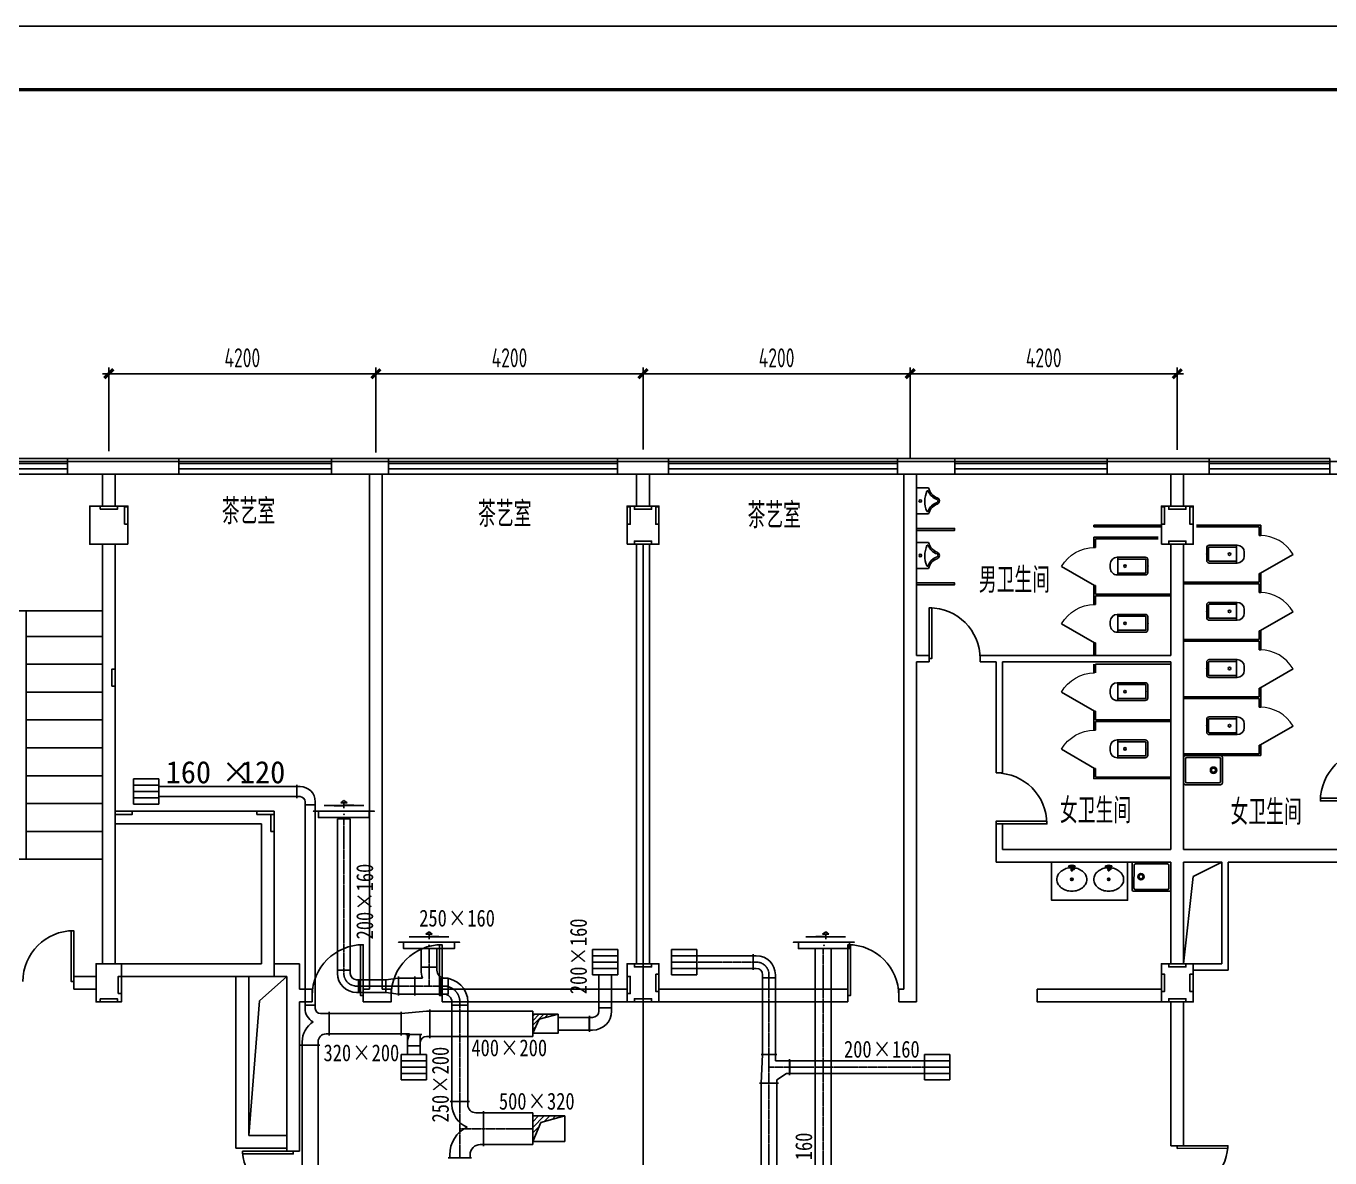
# Model space of a CAD drawing. Extents: x 428750 to 517850, y -31607 to 62245.
# Drawn here: x 448520 to 469020, y -7411 to 10393 of the extents above; entities that cross this region are included whole.
import ezdxf

# ---------------------------------------------------------------- set-up
doc = ezdxf.new("R2010")
doc.units = 0
doc.header["$LTSCALE"] = 15
doc.linetypes.add('CENTER2', pattern=[1.125, 0.75, -0.125, 0.125, -0.125])
for name, color, linetype in [('ACS_COM', 7, 'Continuous'), ('ACS_HFG_FK', 200, 'Continuous'), ('ACS_JZ_BZ', 3, 'Continuous'), ('ACS_SFG_FK', 3, 'Continuous'), ('BORDER', 7, 'Continuous'), ('DUCT-回风标注', 3, 'Continuous'), ('DUCT-回风法兰', 2, 'Continuous'), ('DUCT-回风管', 6, 'Continuous'), ('DUCT-回风管端线', 2, 'Continuous'), ('DUCT-新风中心线', 5, 'CENTER2'), ('DUCT-新风标注', 3, 'Continuous'), ('DUCT-新风法兰', 2, 'Continuous'), ('DUCT-新风管', 3, 'Continuous'), ('DUCT-新风管端线', 2, 'Continuous'), ('图层1', 7, 'Continuous'), ('图层2', 3, 'Continuous'), ('图层3', 30, 'Continuous'), ('图层4', 251, 'Continuous'), ('图层5', 86, 'Continuous')]:
    doc.layers.add(name, color=color, linetype=linetype)
doc.styles.add('-宋体', font='txt')
doc.styles.add('TSSD_Dimension', font='Tssdeng.shx', dxfattribs={"width": 0.7, "bigfont": 'hztxt.shx'})
doc.styles.add('TSSD_Norm', font='Tssdeng.shx', dxfattribs={"width": 0.7, "bigfont": 'hztxt.shx'})
doc.styles.add('zz-0', font='ARIAL.TTF')
doc.styles.add('宋体', font='SIMSUN.TTC', dxfattribs={"width": 0.8})
doc.dimstyles.new('TSSD_100_100', dxfattribs={"dimtxt": 300, "dimasz": 100, "dimexe": 100, "dimexo": 250, "dimgap": 100, "dimtad": 1, "dimdec": 0, "dimzin": 0, "dimdsep": 46, "dimtxsty": 'TSSD_Dimension', "dimblk": 'ARCHTICK', "dimcen": 0, "dimdle": 100, "dimclrt": 7, "dimadec": 0, "dimazin": 0, "dimtfac": 1, "dimtdec": 0, "dimtix": 1, "dimtmove": 2, "dimatfit": 3, "dimldrblk": 'ARCHTICK', "dimfxl": 1, "dimtolj": 1, "dimtzin": 0, "dimarcsym": 0})

# ---------------------------------------------------------------- blocks, each defined once
blk = doc.blocks.new('_ArchTick')
at = {"color": 0, "const_width": 0.5}
blk.add_lwpolyline([(-0.71, -0.71), (0.71, 0.71)], dxfattribs=at)
blk = doc.blocks.new('*D77')
at = {"layer": 'Defpoints', "color": 0}
for p in [(466620, 4925), (462420, 3343), (466620, 3477)]:
    blk.add_point(p, dxfattribs=at)
at = {"layer": '图层5', "color": 0, "lineweight": -2}
for p, q in [((462320, 4925), (466720, 4925)), ((462420, 3593), (462420, 5025)), ((466620, 3727), (466620, 5025))]:
    blk.add_line(p, q, dxfattribs=at)
at = {"layer": '图层5', "color": 0, "lineweight": -2, "xscale": 100, "yscale": 100, "zscale": 100, "rotation": 180}
blk.add_blockref('_ArchTick', (462420, 4925), dxfattribs=at)
at = {"layer": '图层5', "color": 0, "lineweight": -2, "xscale": 100, "yscale": 100, "zscale": 100}
blk.add_blockref('_ArchTick', (466620, 4925), dxfattribs=at)
at = {"layer": '图层5', "color": 7, "insert": (464520, 5175), "char_height": 300, "attachment_point": 5, "style": 'TSSD_Dimension'}
blk.add_mtext('\\A1;4200', dxfattribs=at)
blk = doc.blocks.new('*D78')
at = {"layer": 'Defpoints', "color": 0}
for p in [(458220, 4925), (454020, 3435), (458220, 3483)]:
    blk.add_point(p, dxfattribs=at)
at = {"layer": '图层5', "color": 0, "lineweight": -2}
for p, q in [((453920, 4925), (458320, 4925)), ((454020, 3685), (454020, 5025)), ((458220, 3733), (458220, 5025))]:
    blk.add_line(p, q, dxfattribs=at)
at = {"layer": '图层5', "color": 0, "lineweight": -2, "xscale": 100, "yscale": 100, "zscale": 100, "rotation": 180}
blk.add_blockref('_ArchTick', (454020, 4925), dxfattribs=at)
at = {"layer": '图层5', "color": 0, "lineweight": -2, "xscale": 100, "yscale": 100, "zscale": 100}
blk.add_blockref('_ArchTick', (458220, 4925), dxfattribs=at)
at = {"layer": '图层5', "color": 7, "insert": (456120, 5175), "char_height": 300, "attachment_point": 5, "style": 'TSSD_Dimension'}
blk.add_mtext('\\A1;4200', dxfattribs=at)
blk = doc.blocks.new('*D79')
at = {"layer": 'Defpoints', "color": 0}
for p in [(462420, 4925), (458220, 3483), (462420, 3343)]:
    blk.add_point(p, dxfattribs=at)
at = {"layer": '图层5', "color": 0, "lineweight": -2}
for p, q in [((458120, 4925), (462520, 4925)), ((458220, 3733), (458220, 5025)), ((462420, 3593), (462420, 5025))]:
    blk.add_line(p, q, dxfattribs=at)
at = {"layer": '图层5', "color": 0, "lineweight": -2, "xscale": 100, "yscale": 100, "zscale": 100, "rotation": 180}
blk.add_blockref('_ArchTick', (458220, 4925), dxfattribs=at)
at = {"layer": '图层5', "color": 0, "lineweight": -2, "xscale": 100, "yscale": 100, "zscale": 100}
blk.add_blockref('_ArchTick', (462420, 4925), dxfattribs=at)
at = {"layer": '图层5', "color": 7, "insert": (460320, 5175), "char_height": 300, "attachment_point": 5, "style": 'TSSD_Dimension'}
blk.add_mtext('\\A1;4200', dxfattribs=at)
blk = doc.blocks.new('*D90')
at = {"layer": 'Defpoints', "color": 0}
for p in [(454020, 4925), (449820, 3455), (454020, 3435)]:
    blk.add_point(p, dxfattribs=at)
at = {"layer": '图层5', "color": 0, "lineweight": -2}
for p, q in [((449720, 4925), (454120, 4925)), ((449820, 3705), (449820, 5025)), ((454020, 3685), (454020, 5025))]:
    blk.add_line(p, q, dxfattribs=at)
at = {"layer": '图层5', "color": 0, "lineweight": -2, "xscale": 100, "yscale": 100, "zscale": 100, "rotation": 180}
blk.add_blockref('_ArchTick', (449820, 4925), dxfattribs=at)
at = {"layer": '图层5', "color": 0, "lineweight": -2, "xscale": 100, "yscale": 100, "zscale": 100}
blk.add_blockref('_ArchTick', (454020, 4925), dxfattribs=at)
at = {"layer": '图层5', "color": 7, "insert": (451920, 5175), "char_height": 300, "attachment_point": 5, "style": 'TSSD_Dimension'}
blk.add_mtext('\\A1;4200', dxfattribs=at)
blk = doc.blocks.new('_LV8')
for p, q in [((-205, 0), (205, 0)), ((-205, -191), (-205, 0)), ((205, 0), (205, -191))]:
    blk.add_line(p, q)
blk.add_circle((0, -60), 20)
for centre, radius, start, end in [((-243, -391), 203, 19.2639, 79.2894), ((-152, -175), 10, 114.1084, 248.1394), ((5, -526), 395, 66.6675, 114.1084), ((-243, -401), 233, 19.2639, 68.1394), ((243, -401), 233, 110.4941, 160.7361), ((243, -391), 203, 100.7106, 160.7361), ((158, -173), 10, 290.4941, 66.6675), ((0, -306), 54, 199.2639, 269.7777), ((0, -316), 24, 199.2639, 269.4998), ((0, -306), 54, 270.2223, 340.7361), ((0, -316), 24, 270.5002, 340.7361)]:
    blk.add_arc(centre, radius, start, end)
blk = doc.blocks.new('$TCHSYS$APDOOR2D')
blk.add_line((0.5, 0), (0, 0.866))
at = {"lineweight": 13}
blk.add_arc((0.5, 0), 1, 120, 180, dxfattribs=at)
blk = doc.blocks.new('$lvtry$00000200')
for p, q in [((-140, -40, 0), (-140, -480, 0)), ((-110, -40, 0), (-110, -470, 0)), ((100, 0, 0), (-100, 0, 0)), ((100, -30, 0), (-100, -30, 0)), ((110, -470, 0), (110, -40, 0)), ((140, -480, 0), (140, -40, 0)), ((140, -470, 0), (-140, -470, 0)), ((-30, -590, 0), (30, -590, 0))]:
    blk.add_line(p, q)
blk.add_circle((0, -359, 0), 20)
for centre, radius, start, end in [((-100, -40, 0), 40, 90, 180), ((-100, -40, 0), 10, 90, 180), ((100, -40, 0), 40, 0, 90), ((100, -40, 0), 10, 0, 90), ((-30, -480, 0), 110, 180, 270), ((30, -480, 0), 110, 270, 0)]:
    blk.add_arc(centre, radius, start, end)
blk.add_point((0, 0))
blk = doc.blocks.new('$plan$00001091')
for p, q in [((-275, -410), (-275, -50)), ((-255, -30), (255, -30)), ((275, -50), (275, -410)), ((255, -430), (-255, -430))]:
    blk.add_line(p, q)
for points in [[(-275, 0, 0.414214), (-305, -30, 0.414214)], [(305, -30, 0.414214), (275, 0, 0.414214)], [(-305, -430, 0.414214), (-275, -460, 0.414214)], [(275, -460, 0.414214), (305, -430, 0.414214)]]:
    blk.add_lwpolyline(points, format="xyb")
for points in [[(-275, 0), (275, 0)], [(-305, -430), (-305, -30)], [(305, -30), (305, -430)], [(275, -460), (-275, -460)]]:
    blk.add_lwpolyline(points)
for radius in [50, 32.5]:
    blk.add_circle((165, -230), radius)
for centre, start, end in [((-255, -50), 90, 180), ((255, -50), 0, 90), ((-255, -410), 180, 270), ((255, -410), 270, 360)]:
    blk.add_arc(centre, 20, start, end)
at = {"style": 'zz-0'}
for tag in ['YSIZE', 'XSIZE']:
    blk.add_attdef(tag, (0, 0), '', height=0.5, dxfattribs=at)
blk = doc.blocks.new('$lvtry$00000194')
for p, q in [((-17, -27, 0), (-17, -17, 0)), ((17, -27, 0), (17, -17, 0))]:
    blk.add_line(p, q)
at = {"elevation": 0}
blk.add_lwpolyline([(14, -39, -0.067374), (92, -53, -0.088152), (166, -93, -0.105269), (218, -155, -0.121685), (235, -224, -0.121685), (218, -292, -0.105269), (166, -355, -0.088152), (92, -394, -0.078966), (0, -409, -0.078966), (-92, -394, -0.088152), (-166, -355, -0.105269), (-218, -292, -0.121685), (-235, -224, -0.121685), (-218, -155, -0.105269), (-166, -93, -0.088152), (-92, -53, -0.059935), (-23, -40, -0.059935)], format="xyb", dxfattribs=at)
for centre, radius in [((0, -221, 0), 20), ((0, -27, 0), 16.7), ((0, -221, 0), 15)]:
    blk.add_circle(centre, radius)
for centre, radius, start, end in [((-40, -17, 0), 10.1, 106.6096, 258.1648), ((-64, 250, 0), 259, 274.7069, 282.3732), ((-75, -197, 0), 173, 71.36, 79.1873), ((-29, -63, 0), 6.77, 155.344, 308.3224), ((-171, 35, 0), 166, 324.8411, 338.1337), ((-171, 35, 0), 170, 324.8411, 331.3523), ((-29, -63, 0), 3.37, 155.344, 308.3224), ((100, -178, 0), 170, 132.3141, 138.8253), ((100, -178, 0), 166, 125.5327, 138.8253), ((-12, -42, 0), 10.6, 201.8924, 261.774), ((0, -17, 0), 16.7, 0, 180), ((-381, -99, 0), 372, 2.3982, 6.7627), ((0, -80, 0), 9.9, 201.7837, 338.2163), ((64, 250, 0), 259, 257.6268, 265.2931), ((381, -99, 0), 372, 170.1008, 177.6018), ((75, -197, 0), 173, 100.8127, 110.4191), ((40, -17, 0), 10.1, 281.8352, 73.3904)]:
    blk.add_arc(centre, radius, start, end)
blk.add_point((0, -17, 0))
blk = doc.blocks.new('_recthole')
h = blk.add_hatch()
h.set_pattern_fill('ANSI31', color=256, style=0)
h.set_pattern_definition([(45, (0, 0), (-0.088388, 0.088388), [])])
h.paths.add_polyline_path([(0.5, 0.5), (-0.5, 0.5), (-0.5, -0.5), (-0.245, 0.242)])
for p, q in [((-0.245, 0.242), (0.5, 0.5)), ((-0.5, -0.5), (-0.245, 0.242))]:
    blk.add_line(p, q)
blk.add_lwpolyline([(-0.5, -0.5), (0.5, -0.5), (0.5, 0.5), (-0.5, 0.5)], close=True)
blk = doc.blocks.new('H-DTDFFS-7')
for p, q in [((0.5, 0.6), (0.5, -0.6)), ((-0.5, 0.5), (-0.5, -0.5)), ((-0.5, 0.5), (0.5, 0.5)), ((-0.5, -0.5), (0.5, -0.5))]:
    blk.add_line(p, q)
blk.add_point((0, 0))
mesh = blk.add_polymesh((2, 7))
for k, corner in enumerate([(0.5, 0.6), (0.5, 0.5), (0.5, 0.25), (0.5, 0), (0.5, -0.25), (0.5, -0.5), (0.5, -0.6), (0.5, 0.6, 1), (0.5, 0.5, 1), (0.5, 0.25, 1), (0.5, 0, 1), (0.5, -0.25, 1), (0.5, -0.5, 1), (0.5, -0.6, 1)]):
    mesh.set_mesh_vertex(divmod(k, 7), corner)
mesh = blk.add_polymesh((2, 7))
for k, corner in enumerate([(-0.5, -0.5), (-0.5, -0.333), (-0.5, -0.167), (-0.5, 0), (-0.5, 0.167), (-0.5, 0.333), (-0.5, 0.5), (-0.5, -0.5, 1), (-0.5, -0.333, 1), (-0.5, -0.167, 1), (-0.5, 0, 1), (-0.5, 0.167, 1), (-0.5, 0.333, 1), (-0.5, 0.5, 1)]):
    mesh.set_mesh_vertex(divmod(k, 7), corner)
mesh = blk.add_polymesh((2, 7))
for k, corner in enumerate([(-0.5, 0.5), (-0.5, 0.5), (-0.25, 0.5), (0, 0.5), (0.25, 0.5), (0.5, 0.5), (0.5, 0.5), (-0.5, 0.5, 1), (-0.5, 0.5, 1), (-0.25, 0.5, 1), (0, 0.5, 1), (0.25, 0.5, 1), (0.5, 0.5, 1), (0.5, 0.5, 1)]):
    mesh.set_mesh_vertex(divmod(k, 7), corner)
mesh = blk.add_polymesh((2, 7))
for k, corner in enumerate([(0.5, -0.5), (0.5, -0.5), (0.25, -0.5), (0, -0.5), (-0.25, -0.5), (-0.5, -0.5), (-0.5, -0.5), (0.5, -0.5, 1), (0.5, -0.5, 1), (0.25, -0.5, 1), (0, -0.5, 1), (-0.25, -0.5, 1), (-0.5, -0.5, 1), (-0.5, -0.5, 1)]):
    mesh.set_mesh_vertex(divmod(k, 7), corner)
blk = doc.blocks.new('SFFH3')
for p, q in [((-2.42, 0), (-1.91, 1.96)), ((-1.91, 1.96), (-1.91, 0.01)), ((-4, 0.31), (-5.85, 0)), ((-4, -0.31), (-5.85, 0)), ((-4, 0), (-4, 0.31)), ((0, 0), (-4, 0)), ((-4, 0), (-4, -0.31)), ((-1.91, -1.95), (-1.91, 0.01)), ((-1.42, 0), (-1.91, -1.95))]:
    blk.add_line(p, q)
blk = doc.blocks.new('H-DTDFFS-3-H')
for p, q in [((-0.5, 0.5), (-0.5, -0.5)), ((0.5, 0.5), (-0.5, 0.5)), ((-0.25, 0.5), (-0.25, -0.5)), ((0, 0.5), (0, -0.5)), ((0.25, 0.5), (0.25, -0.5)), ((0.5, -0.5), (0.5, 0.5)), ((-0.5, -0.5), (0.5, -0.5))]:
    blk.add_line(p, q)

msp = doc.modelspace()

# ---------------------------------------------------------------- linework, layer by layer
at = {"layer": 'ACS_COM', "color": 1, "elevation": 283.476}
msp.add_lwpolyline([(458219.997, -19656.929), (458220, 2243.334)], dxfattribs=at)
at = {"layer": 'BORDER', "elevation": 283.476}
msp.add_lwpolyline([(428750, -31606.666), (428750, 10393.334), (517850, 10393.334), (517850, -31606.666)], close=True, dxfattribs=at)
at = {"layer": 'BORDER', "const_width": 50, "elevation": 283.476}
msp.add_lwpolyline([(431250, -30606.666), (431250, 9393.334), (516850, 9393.334), (516850, -30606.666)], close=True, dxfattribs=at)
at = {"layer": 'DUCT-回风法兰'}
for p, q in [((452776.98, -1542.937), (452776.98, -1752.937)), ((453287.18, -5484.719), (453287.18, -5114.719)), ((454416.192, -5114.719), (454416.192, -5484.719)), ((454866.392, -5524.719), (454866.392, -5074.719)), ((457375.988, -5174.719), (457375.988, -5424.719)), ((454491.292, -5467.903), (454741.292, -5467.903)), ((452837.08, -5634.819), (453137.08, -5634.819))]:
    msp.add_line(p, q, dxfattribs=at)
at = {"layer": 'DUCT-回风管'}
for p, q in [((452776.88, -1567.937), (450607.08, -1567.937)), ((450607.08, -1567.937), (450607.08, -1727.937)), ((452777.08, -1567.937), (452827.08, -1567.937)), ((450607.08, -1727.937), (452776.88, -1727.937)), ((452827.08, -1727.937), (452777.08, -1727.937)), ((452907.08, -1857.937), (452907.08, -1807.937)), ((453067.08, -1807.937), (453067.08, -1857.937)), ((452907.08, -1858.137), (452907.08, -5009.519)), ((453067.08, -1858.137), (452907.08, -1858.137)), ((453067.08, -5009.519), (453067.08, -1858.137)), ((459950.319, -4229.609), (459067.648, -4229.609)), ((459067.648, -4229.609), (459067.648, -4429.609)), ((459950.419, -4204.609), (459950.419, -4454.609)), ((459950.519, -4229.609), (460000.519, -4229.609)), ((459067.648, -4429.609), (459950.319, -4429.609)), ((460000.519, -4429.609), (459950.519, -4429.609)), ((457526.088, -4529.609), (457526.088, -5049.519)), ((457726.088, -4529.609), (457526.088, -4529.609)), ((457726.088, -5049.519), (457726.088, -4529.609)), ((460100.519, -4579.609), (460100.519, -4529.609)), ((460100.519, -4579.809), (460100.519, -5782.593)), ((460300.519, -4579.809), (460100.519, -4579.809)), ((460300.519, -4529.609), (460300.519, -4579.609)), ((460300.519, -5782.593), (460300.519, -4579.809)), ((452907.08, -5009.519), (453067.08, -5009.519)), ((452907.08, -5059.719), (452907.08, -5009.719)), ((453067.08, -5009.719), (453067.08, -5059.719)), ((454416.292, -5139.719), (454816.292, -5099.719)), ((454816.292, -5099.719), (454866.292, -5099.719)), ((456485.567, -5099.719), (454866.492, -5099.719)), ((456485.567, -5499.719), (456485.567, -5099.719)), ((457526.088, -5049.519), (457726.088, -5049.519)), ((457526.088, -5099.719), (457526.088, -5049.719)), ((457726.088, -5049.719), (457726.088, -5099.719)), ((453147.08, -5139.719), (453287.08, -5139.719)), ((454416.092, -5139.719), (453287.28, -5139.719)), ((457375.888, -5199.719), (456885.567, -5199.719)), ((456885.567, -5199.719), (456885.567, -5399.719)), ((457376.088, -5199.719), (457426.088, -5199.719)), ((453287.08, -5459.719), (453237.08, -5459.719)), ((453287.28, -5459.719), (454416.092, -5459.719)), ((454550.962, -5459.719), (454416.292, -5459.719)), ((454516.292, -5468.003), (454516.292, -5782.793)), ((454716.292, -5782.793), (454716.292, -5468.003)), ((454866.292, -5499.719), (454816.292, -5499.719)), ((454866.492, -5499.719), (456485.567, -5499.719)), ((456885.567, -5399.719), (457375.888, -5399.719)), ((457426.088, -5399.719), (457376.088, -5399.719)), ((452862.08, -5634.719), (452862.08, -5584.719)), ((452862.08, -5634.919), (452862.08, -9796.346)), ((453112.08, -5584.719), (453112.08, -5634.719)), ((453112.08, -9796.346), (453112.08, -5634.919)), ((454516.292, -5649.719), (454516.292, -5599.719)), ((454716.292, -5599.719), (454716.292, -5649.719)), ((454516.292, -5782.793), (454716.292, -5782.793)), ((460325.519, -5782.693), (460075.519, -5782.693)), ((460100.519, -5782.793), (460075.519, -6232.793)), ((460300.519, -5882.793), (460300.519, -5782.793)), ((460525.519, -5882.793), (460300.519, -5882.793)), ((460525.619, -6107.793), (460525.619, -5857.793)), ((462646.314, -5882.793), (460525.719, -5882.793)), ((462646.314, -6082.793), (462646.314, -5882.793)), ((460325.519, -6182.793), (460475.519, -6082.793)), ((460475.519, -6082.793), (460525.519, -6082.793)), ((460525.719, -6082.793), (462646.314, -6082.793)), ((460050.519, -6232.893), (460350.519, -6232.893)), ((460075.519, -6232.993), (460075.519, -10392.416)), ((460325.519, -6232.793), (460325.519, -6182.793)), ((460325.519, -10392.416), (460325.519, -6232.993))]:
    msp.add_line(p, q, dxfattribs=at)
for centre, radius, start, end in [((452827.08, -1807.937), 240, 0, 90), ((452827.08, -1807.937), 80, 0, 90), ((460000.519, -4529.609), 300, 0, 90), ((460000.519, -4529.609), 100, 0, 90), ((453147.08, -5059.719), 240, 180, 241.4461966), ((453147.08, -5059.719), 80, 180, 270), ((457426.088, -5099.719), 300, 270, 360), ((457426.088, -5099.719), 100, 270, 360), ((453237.08, -5584.719), 375, 123.0868466, 180), ((453237.08, -5584.719), 125, 90, 180), ((454816.292, -5599.719), 300, 152.1818607, 180), ((454816.292, -5599.719), 100, 90, 180)]:
    msp.add_arc(centre, radius, start, end, dxfattribs=at)
at = {"layer": 'DUCT-回风管端线'}
for p, q in [((452776.88, -1727.937), (452776.88, -1567.937)), ((452777.08, -1567.937), (452777.08, -1727.937)), ((453067.08, -1857.937), (452907.08, -1857.937)), ((452907.08, -5009.719), (453067.08, -5009.719)), ((454866.292, -5099.719), (454866.292, -5499.719)), ((454866.492, -5099.719), (454866.492, -5499.719)), ((457726.088, -5049.719), (457526.088, -5049.719)), ((453287.08, -5139.719), (453287.08, -5459.719)), ((453287.28, -5139.719), (453287.28, -5459.719)), ((454416.092, -5459.719), (454416.092, -5139.719)), ((454416.292, -5459.719), (454416.292, -5139.719)), ((457375.888, -5399.719), (457375.888, -5199.719)), ((457376.088, -5399.719), (457376.088, -5199.719)), ((454716.292, -5468.003), (454516.292, -5468.003)), ((453112.08, -5634.719), (452862.08, -5634.719)), ((453112.08, -5634.919), (452862.08, -5634.919)), ((454716.292, -5649.719), (454516.292, -5649.719))]:
    msp.add_line(p, q, dxfattribs=at)
at = {"layer": 'DUCT-新风中心线'}
for p, q in [((453516.242, -2077.937), (453516.242, -4457.737)), ((454855.333, -4118.992), (454855.333, -4407.737)), ((461053.742, -9827.526), (461053.742, -4118.992)), ((453516.242, -4457.937), (453516.242, -4507.937)), ((454855.333, -4707.937), (454855.333, -4407.937)), ((459067.648, -4329.609), (459950.319, -4329.609)), ((459950.519, -4329.609), (460000.519, -4329.609)), ((453716.242, -4707.937), (453766.242, -4707.937)), ((453747.08, -4707.937), (454176.68, -4707.937)), ((454376.88, -4707.937), (454176.88, -4707.937)), ((454630.133, -4707.937), (454377.08, -4707.937)), ((454855.333, -4707.937), (454630.333, -4707.937)), ((455155.333, -4707.937), (454855.333, -4707.937)), ((455090.439, -4707.937), (455040.439, -4707.937)), ((460200.519, -4529.609), (460200.519, -4579.609)), ((460200.519, -4579.809), (460200.519, -5782.593)), ((455340.439, -5007.937), (455340.439, -4957.937)), ((455340.439, -6525.506), (455340.439, -5008.137)), ((460200.519, -5982.793), (460200.519, -5782.793)), ((460200.519, -6232.793), (460200.519, -5982.793)), ((460200.519, -5982.793), (460525.519, -5982.793)), ((462646.314, -5982.793), (460525.719, -5982.793)), ((460200.519, -10392.416), (460200.519, -6232.993)), ((455340.439, -6950.706), (455340.439, -6525.706)), ((455340.439, -7410.706), (455340.439, -6950.706)), ((455340.439, -6950.706), (455710.439, -6950.706)), ((456488.438, -6950.706), (455710.639, -6950.706))]:
    msp.add_line(p, q, dxfattribs=at)
for centre, radius, start, end in [((453716.242, -4507.937), 200, 180, 270), ((460000.519, -4529.609), 200, 360, 90), ((455090.439, -4957.937), 250, 0, 90)]:
    msp.add_arc(centre, radius, start, end, dxfattribs=at)
at = {"layer": 'DUCT-新风法兰'}
for p, q in [((454376.98, -4857.937), (454376.98, -4557.937)), ((454630.233, -4557.937), (454630.233, -4857.937)), ((455490.439, -6525.606), (455190.439, -6525.606)), ((455710.539, -7225.706), (455710.539, -6675.706)), ((455155.439, -7410.806), (455525.439, -7410.806))]:
    msp.add_line(p, q, dxfattribs=at)
at = {"layer": 'DUCT-新风管'}
for p, q in [((453416.242, -2077.937), (453416.242, -4457.737)), ((453616.242, -2077.937), (453416.242, -2077.937)), ((453616.242, -4457.737), (453616.242, -2077.937)), ((454730.333, -4118.992), (454730.333, -4407.737)), ((454980.333, -4118.992), (454730.333, -4118.992)), ((454980.333, -4407.737), (454980.333, -4118.992)), ((461178.742, -4118.992), (460928.742, -4118.992)), ((460928.742, -4118.992), (460928.742, -9827.526)), ((461178.742, -9827.526), (461178.742, -4118.992)), ((453416.242, -4457.737), (453616.242, -4457.737)), ((453416.242, -4457.937), (453416.242, -4507.937)), ((453616.242, -4507.937), (453616.242, -4457.937)), ((454730.333, -4407.737), (454980.333, -4407.737)), ((454730.333, -4407.937), (454730.333, -4457.937)), ((454980.333, -4457.937), (454980.333, -4407.937)), ((453766.242, -4607.937), (453716.242, -4607.937)), ((454176.68, -4607.937), (453747.08, -4607.937)), ((453747.08, -4607.937), (453747.08, -4807.937)), ((454176.68, -4807.937), (454176.68, -4607.937)), ((454376.88, -4582.937), (454176.88, -4607.937)), ((454630.133, -4582.937), (454377.08, -4582.937)), ((454751.78, -4582.937), (454630.333, -4582.937)), ((455090.439, -4582.937), (455040.439, -4582.937)), ((455155.333, -4582.937), (455105.333, -4582.937)), ((453716.242, -4807.937), (453766.242, -4807.937)), ((453747.08, -4807.937), (454176.68, -4807.937)), ((454376.88, -4832.937), (454176.88, -4807.937)), ((454377.08, -4832.937), (454630.133, -4832.937)), ((454630.333, -4832.937), (455105.333, -4832.937)), ((455040.439, -4832.937), (455090.439, -4832.937)), ((455105.333, -4832.937), (455155.333, -4832.937)), ((455215.439, -4957.937), (455215.439, -5007.937)), ((455465.439, -5008.137), (455215.439, -5008.137)), ((455215.439, -5008.137), (455215.439, -6525.506)), ((455465.439, -5007.937), (455465.439, -4957.937)), ((455465.439, -6525.506), (455465.439, -5008.137)), ((455215.439, -6525.706), (455215.439, -6575.706)), ((455465.439, -6575.706), (455465.439, -6525.706)), ((455710.439, -6700.706), (455590.439, -6700.706)), ((456488.438, -6700.706), (455710.639, -6700.706)), ((456488.438, -7200.706), (456488.438, -6700.706)), ((455180.439, -7360.706), (455180.439, -7410.706)), ((455500.439, -7410.706), (455500.439, -7360.706)), ((455660.439, -7200.706), (455710.439, -7200.706)), ((455710.639, -7200.706), (456488.438, -7200.706))]:
    msp.add_line(p, q, dxfattribs=at)
for centre, radius, start, end in [((453716.242, -4507.937), 300, 180, 270), ((453716.242, -4507.937), 100, 180, 270), ((455105.333, -4457.937), 375, 180, 199.4712206), ((455105.333, -4457.937), 125, 180, 270), ((455090.439, -4957.937), 375, 0, 90), ((455090.439, -4957.937), 125, 0, 90), ((455590.439, -6575.706), 375, 180, 249.1145692), ((455590.439, -6575.706), 125, 180, 270), ((455660.439, -7360.706), 480, 115.1094832, 180), ((455660.439, -7360.706), 160, 90, 180)]:
    msp.add_arc(centre, radius, start, end, dxfattribs=at)
at = {"layer": 'DUCT-新风管端线'}
for p, q in [((459950.319, -4429.609), (459950.319, -4229.609)), ((459950.519, -4229.609), (459950.519, -4429.609)), ((453416.242, -4457.937), (453616.242, -4457.937)), ((454980.333, -4407.937), (454730.333, -4407.937)), ((453766.242, -4807.937), (453766.242, -4607.937)), ((454176.88, -4607.937), (454176.88, -4807.937)), ((454376.88, -4832.937), (454376.88, -4582.937)), ((454377.08, -4582.937), (454377.08, -4832.937)), ((454630.133, -4832.937), (454630.133, -4582.937)), ((454630.333, -4582.937), (454630.333, -4832.937)), ((455040.439, -4582.937), (455040.439, -4832.937)), ((455155.333, -4832.937), (455155.333, -4582.937)), ((460300.519, -4579.609), (460100.519, -4579.609)), ((455465.439, -5007.937), (455215.439, -5007.937)), ((460100.519, -5782.593), (460300.519, -5782.593)), ((460300.519, -5782.793), (460100.519, -5782.793)), ((460525.519, -6082.793), (460525.519, -5882.793)), ((460525.719, -5882.793), (460525.719, -6082.793)), ((460075.519, -6232.793), (460325.519, -6232.793)), ((460325.519, -6232.993), (460075.519, -6232.993)), ((455215.439, -6525.506), (455465.439, -6525.506)), ((455465.439, -6525.706), (455215.439, -6525.706)), ((455710.439, -7200.706), (455710.439, -6700.706)), ((455710.639, -6700.706), (455710.639, -7200.706)), ((455180.439, -7410.706), (455500.439, -7410.706))]:
    msp.add_line(p, q, dxfattribs=at)
at = {"layer": '图层1'}
for p, q in [((449170, 3593.334, 283.476), (449170, 3543.334, 283.476)), ((449170, 3593.334, 283.476), (449820, 3593.334, 283.476)), ((449820, 3543.334, 283.476), (449170, 3543.334, 283.476)), ((449170, 3543.334, 283.476), (449170, 3343.334, 283.476)), ((449820, 3593.334, 283.476), (450920, 3593.334, 283.476)), ((450920, 3543.334, 283.476), (449820, 3543.334, 283.476)), ((450920, 3593.334, 283.476), (450920, 3543.334, 283.476)), ((450920, 3343.334, 283.476), (450920, 3543.334, 283.476)), ((453320, 3593.334, 283.476), (453320, 3543.334, 283.476)), ((453320, 3593.334, 283.476), (454220, 3593.334, 283.476)), ((454220, 3543.334, 283.476), (453320, 3543.334, 283.476)), ((453320, 3543.334, 283.476), (453320, 3343.334, 283.476)), ((454220, 3593.334, 283.476), (454220, 3543.334, 283.476)), ((454220, 3343.334, 283.476), (454220, 3543.334, 283.476)), ((457820, 3593.334, 283.476), (457820, 3543.334, 283.476)), ((457820, 3593.334, 283.476), (458220, 3593.334, 283.476)), ((458220, 3543.334, 283.476), (457820, 3543.334, 283.476)), ((457820, 3543.334, 283.476), (457820, 3343.334, 283.476)), ((458220, 3593.334, 283.476), (458620, 3593.334, 283.476)), ((458620, 3543.334, 283.476), (458220, 3543.334, 283.476)), ((458620, 3593.334, 283.476), (458620, 3543.334, 283.476)), ((458620, 3343.334, 283.476), (458620, 3543.334, 283.476)), ((462220, 3593.334, 283.476), (462220, 3543.334, 283.476)), ((462220, 3593.334, 283.476), (463120, 3593.334, 283.476)), ((463120, 3543.334, 283.476), (462220, 3543.334, 283.476)), ((462220, 3543.334, 283.476), (462220, 3343.334, 283.476)), ((463120, 3593.334, 283.476), (463120, 3543.334, 283.476)), ((463120, 3343.334, 283.476), (463120, 3543.334, 283.476)), ((465520, 3593.334, 283.476), (465520, 3543.334, 283.476)), ((465520, 3593.334, 283.476), (466620, 3593.334, 283.476)), ((466620, 3543.334, 283.476), (465520, 3543.334, 283.476)), ((465520, 3543.334, 283.476), (465520, 3343.334, 283.476)), ((466620, 3593.334, 283.476), (467120, 3593.334, 283.476)), ((467120, 3543.334, 283.476), (466620, 3543.334, 283.476)), ((467120, 3593.334, 283.476), (467120, 3543.334, 283.476)), ((467120, 3343.334, 283.476), (467120, 3543.334, 283.476)), ((449170, 3343.334, 283.476), (449720, 3343.334, 283.476)), ((449720, 2843.334, 283.476), (449720, 3343.334, 283.476)), ((449920, 2843.334, 283.476), (449920, 3343.334, 283.476)), ((449920, 3343.334, 283.476), (450920, 3343.334, 283.476)), ((453320, 3343.334, 283.476), (454220, 3343.334, 283.476)), ((457820, 3343.334, 283.476), (458120, 3343.334, 283.476)), ((458320, 3343.334, 283.476), (458620, 3343.334, 283.476)), ((462220, 3343.334, 283.476), (463120, 3343.334, 283.476)), ((465520, 3343.334, 283.476), (466520, 3343.334, 283.476)), ((466520, 2843.334, 283.476), (466520, 3343.334, 283.476)), ((466720, 2843.334, 283.476), (466720, 3343.334, 283.476)), ((466720, 3343.334, 283.476), (467120, 3343.334, 283.476)), ((449720, -4356.666, 283.476), (449720, 2243.334, 283.476)), ((449920, -4356.666, 283.476), (449920, 2243.334, 283.476)), ((466520, 493.421, 283.476), (466520, 2243.334, 283.476)), ((466720, -2556.666, 283.476), (466720, 2243.334, 283.476)), ((463520.213, 393.421, 283.476), (463520.122, 493.421, 283.476)), ((463770.177, 393.421, 283.476), (463520.213, 393.421, 283.476)), ((463770.177, -1355.641, 283.476), (463770.177, 393.421, 283.476)), ((466520, 393.421, 283.476), (463870.177, 393.421, 283.476)), ((463870.177, -1355.641, 283.476), (463870.177, 393.421, 283.476)), ((466520, -2556.666, 283.476), (466520, 393.421, 283.476)), ((463770.177, -2756.666, 283.476), (463770.177, -2155.641, 283.476)), ((463870.177, -2556.666, 283.476), (463870.177, -2155.641, 283.476)), ((466520, -2556.666, 283.476), (463870.177, -2556.666, 283.476)), ((469520, -2556.666, 283.476), (466720, -2556.666, 283.476)), ((466520, -2756.666, 283.476), (463770.177, -2756.666, 283.476)), ((463770.177, -2756.666, 283.476), (466520.177, -2756.666, 283.476)), ((466520, -4356.666, 283.476), (466520, -2756.666, 283.476)), ((466720, -4356.666, 283.476), (466720, -2756.666, 283.476)), ((467320, -2756.666, 283.476), (466720, -2756.666, 283.476)), ((470070, -2756.666, 283.476), (467420, -2756.666, 283.476)), ((452420, -4356.666, 283.476), (452820, -4356.666, 283.476)), ((452820, -4356.666, 283.476), (452820, -4756.666, 283.476)), ((449270, -4756.666, 283.476), (449270, -4556.666, 283.476)), ((449270, -4556.666, 283.476), (449620, -4556.666, 283.476)), ((451820, -4556.666, 283.476), (451820, -7256.666, 283.476)), ((452020, -4556.666, 283.476), (452020, -7056.666, 283.476)), ((452420, -4556.666, 283.476), (452620, -4556.666, 283.476)), ((452620, -4556.666, 283.476), (452620, -7306.666, 283.476)), ((449270, -4756.666, 283.476), (449620, -4756.666, 283.476)), ((453820, -4956.666, 283.476), (453820, -4756.666, 283.476)), ((452820, -4956.666, 283.476), (452820, -7306.666, 283.476)), ((466520, -6606.666, 283.476), (466520, -4956.666, 283.476)), ((466720.205, -7219.832, 283.476), (466720, -4956.666, 283.476)), ((466520, -7219.832, 283.476), (466520, -6606.666, 283.476)), ((452020, -7056.666, 283.476), (452620, -7056.666, 283.476)), ((451820, -7256.666, 283.476), (452620, -7256.666, 283.476)), ((452820, -7306.666, 283.476), (452620, -7306.666, 283.476)), ((466720, -7219.865, 283.476), (466620, -7219.865, 283.476))]:
    msp.add_line(p, q, dxfattribs=at)
at = {"layer": '图层1', "color": 0, "linetype": 'ByBlock'}
for p, q in [((458120, 2843.334, 283.476), (458120, 3343.334, 283.476)), ((458320, 2843.334, 283.476), (458320, 3343.334, 283.476)), ((458120, -4356.666, 283.476), (458120, 2243.334, 283.476)), ((458320, -4356.666, 283.476), (458320, 2243.334, 283.476))]:
    msp.add_line(p, q, dxfattribs=at)
at = {"layer": '图层1', "elevation": 283.476}
for points in [[(446920, -8806.666), (446920, 3543.334), (509620, 3543.334), (509620, -5156.871), (500470, -5156.871), (500470, -8856.666), (502320, -8856.666), (502320, -19656.666), (439720, -19656.666), (439720, -8856.666), (446870, -8856.666)], [(447120, 2843.334), (447120, 3343.334), (509420, 3343.334), (509420, -4956.871), (500270, -4956.871), (500270, -9056.666), (502120, -9056.666), (502120, -19456.666), (466870, -19456.666)], [(453920, 3343.334), (453920, -4756.666)], [(454120, 3343.334), (454120, -4756.666)], [(462320, 3343.334), (462320, -4756.666)], [(462520, 3343.334), (462520, 493.421)], [(462720.122, 493.421), (462520, 493.421)], [(462720.122, 493.421), (462720.122, 393.421)], [(466520.177, 493.421), (463520.122, 493.421)], [(462720.122, 393.421), (462520, 393.421)], [(462520, 393.421), (462520, -4956.666)], [(463770.177, -1355.641), (463870.177, -1355.641)], [(450020, -4556.666), (452420, -4556.666), (452420, -1956.666), (449920, -1956.666)], [(449920, -4356.666), (452220, -4356.666), (452220, -2156.666), (449920, -2156.666)], [(464570.177, -2115.641), (463770.177, -2115.641), (463770.177, -2155.641), (464570.177, -2155.641), (464570.177, -2115.641)], [(463870.177, -2155.641), (463920.177, -2155.641)], [(466720, -2756.666), (467320, -2756.666)], [(467420, -2756.666), (467420, -4456.666), (466870, -4456.666)], [(453780, -4056.666), (453780, -4856.666), (453820, -4856.666), (453820, -4056.666), (453780, -4056.666)], [(453780, -4056.666), (453780, -4856.666), (453820, -4856.666), (453820, -4056.666), (453780, -4056.666)], [(453780, -4056.666), (453780, -4856.666), (453820, -4856.666), (453820, -4056.666), (453780, -4056.666)], [(455020.564, -4056.666), (455020.564, -4856.666), (455060.564, -4856.666), (455060.564, -4056.666), (455020.564, -4056.666)], [(455020.564, -4056.666), (455020.564, -4856.666), (455060.564, -4856.666), (455060.564, -4056.666), (455020.564, -4056.666)], [(455020.564, -4056.666), (455020.564, -4856.666), (455060.564, -4856.666), (455060.564, -4056.666), (455020.564, -4056.666)], [(453019.993, -4756.653), (452820, -4756.666)], [(453019.993, -4756.653), (453020, -4956.666)], [(453920, -4756.666), (453820, -4756.666)], [(454260.565, -4756.666), (454120, -4756.666)], [(454260.565, -4906.828), (454260.565, -4953.924), (454260.565, -4756.828)], [(457970, -4756.666), (455060.564, -4756.666)], [(455060.564, -4756.666), (455060.564, -4956.666)], [(458470, -4756.666), (458470, -4956.666)], [(461441.257, -4756.666), (458470, -4756.666)], [(461441.257, -4956.666), (461441.257, -4756.666)], [(462241.257, -4756.666), (462241.257, -4956.666)], [(462241.257, -4756.666), (462320, -4756.666)], [(453020, -4956.666), (452820, -4956.666)], [(454260.565, -4956.666), (453820, -4956.666)], [(457970, -4956.666), (455060.564, -4956.666)], [(458470, -4956.666), (461441.257, -4956.666)], [(462241.257, -4956.666), (462520, -4956.666)], [(462520, -4956.666), (462520, -4956.666)], [(466720.205, -7219.832), (466520, -7219.832)]]:
    msp.add_lwpolyline(points, dxfattribs=at)
for points in [[(450120, 2243.334), (449520, 2243.334), (449520, 2843.334), (450120, 2843.334)], [(449684.898, 2793.334), (449684.898, 2843.334), (449955.102, 2843.334), (449955.102, 2793.334)], [(450070, 2558.129), (450120, 2558.129), (450120, 2828.334), (450070, 2828.334)], [(457970, 2243.334), (458470, 2243.334), (458470, 2843.334), (457970, 2843.334)], [(457970, 2828.334), (458020, 2828.334), (458020, 2558.129), (457970, 2558.129)], [(458355.102, 2843.334), (458355.102, 2793.334), (458084.898, 2793.334), (458084.898, 2843.334)], [(458420, 2828.334), (458470, 2828.334), (458470, 2558.129), (458420, 2558.129)], [(466370, 2243.334), (466870, 2243.334), (466870, 2843.334), (466370, 2843.334)], [(466370, 2828.334), (466420, 2828.334), (466420, 2558.129), (466370, 2558.129)], [(466755.102, 2843.334), (466755.102, 2793.334), (466484.898, 2793.334), (466484.898, 2843.334)], [(466820, 2828.334), (466870, 2828.334), (466870, 2558.129), (466820, 2558.129)], [(458084.898, 2243.334), (458084.898, 2293.334), (458355.102, 2293.334), (458355.102, 2243.334)], [(466484.898, 2243.334), (466484.898, 2293.334), (466755.102, 2293.334), (466755.102, 2243.334)], [(449870, 8.231), (449920, 8.231), (449920, 278.436), (449870, 278.436)], [(449920, -1956.666), (449920, -2006.666), (450190.205, -2006.666), (450190.205, -1956.666)], [(452149.795, -1956.666), (452149.795, -2006.666), (452420, -2006.666), (452420, -1956.666)], [(452370, -2276.871), (452420, -2276.871), (452420, -2006.666), (452370, -2006.666)], [(466720, -2756.666), (467320, -2756.666), (467320, -4356.666), (466720, -4356.666)], [(450020, -4356.666), (449620, -4356.666), (449620, -4956.666), (450020, -4956.666)], [(457970, -4956.666), (458470, -4956.666), (458470, -4356.666), (457970, -4356.666)], [(458084.898, -4356.666), (458084.898, -4406.666), (458355.102, -4406.666), (458355.102, -4356.666)], [(466370, -4956.666), (466870, -4956.666), (466870, -4356.666), (466370, -4356.666)], [(466484.898, -4356.666), (466484.898, -4406.666), (466755.102, -4406.666), (466755.102, -4356.666)], [(449970, -4826.769), (450020, -4826.769), (450020, -4556.564), (449970, -4556.564)], [(457970, -4556.564), (458020, -4556.564), (458020, -4826.769), (457970, -4826.769)], [(458420, -4521.564), (458470, -4521.564), (458470, -4791.769), (458420, -4791.769)], [(466370, -4521.564), (466420, -4521.564), (466420, -4791.769), (466370, -4791.769)], [(466820, -4521.564), (466870, -4521.564), (466870, -4791.769), (466820, -4791.769)], [(449684.898, -4906.666), (449684.898, -4956.666), (449955.102, -4956.666), (449955.102, -4906.666)], [(458084.898, -4956.666), (458084.898, -4906.666), (458355.102, -4906.666), (458355.102, -4956.666)], [(464419.668, -4756.666), (466370, -4756.666), (466370, -4956.666), (464419.668, -4956.666)], [(466484.898, -4956.666), (466484.898, -4906.666), (466755.102, -4906.666), (466755.102, -4956.666)]]:
    msp.add_lwpolyline(points, close=True, dxfattribs=at)
at = {"layer": '图层1'}
msp.add_arc((463770.177, -2155.641, 283.476), 800, 0, 90, dxfattribs=at)
at = {"layer": '图层2', "extrusion": (0, 0, -1)}
for p, q in [((449170, 3593.334, 283.476), (447670, 3593.334, 283.476)), ((447670, 3510, 283.476), (449170, 3510, 283.476)), ((449170, 3343.334, 283.476), (449170, 3593.334, 283.476)), ((453320, 3593.334, 283.476), (450920, 3593.334, 283.476)), ((450920, 3593.334, 283.476), (450920, 3343.334, 283.476)), ((450920, 3510, 283.476), (453320, 3510, 283.476)), ((453320, 3593.334, 283.476), (453320, 3343.334, 283.476)), ((457820, 3593.334, 283.476), (454220, 3593.334, 283.476)), ((454220, 3593.334, 283.476), (454220, 3343.334, 283.476)), ((454220, 3510, 283.476), (457820, 3510, 283.476)), ((457820, 3593.334, 283.476), (457820, 3343.334, 283.476)), ((462220, 3593.334, 283.476), (458620, 3593.334, 283.476)), ((458620, 3593.334, 283.476), (458620, 3343.334, 283.476)), ((458620, 3510, 283.476), (462220, 3510, 283.476)), ((462220, 3593.334, 283.476), (462220, 3343.334, 283.476)), ((465520, 3593.334, 283.476), (463120, 3593.334, 283.476)), ((463120, 3593.334, 283.476), (463120, 3343.334, 283.476)), ((463120, 3510, 283.476), (465520, 3510, 283.476)), ((465520, 3593.334, 283.476), (465520, 3343.334, 283.476)), ((469020, 3593.334, 283.476), (467120, 3593.334, 283.476)), ((467120, 3593.334, 283.476), (467120, 3343.334, 283.476)), ((467120, 3510, 283.476), (469020, 3510, 283.476)), ((469020, 3593.334, 283.476), (469020, 3343.334, 283.476)), ((447670, 3426.667, 283.476), (449170, 3426.667, 283.476)), ((449170, 3343.334, 283.476), (447670, 3343.334, 283.476)), ((450920, 3426.667, 283.476), (453320, 3426.667, 283.476)), ((453320, 3343.334, 283.476), (450920, 3343.334, 283.476)), ((454220, 3426.667, 283.476), (457820, 3426.667, 283.476)), ((457820, 3343.334, 283.476), (454220, 3343.334, 283.476)), ((458620, 3426.667, 283.476), (462220, 3426.667, 283.476)), ((462220, 3343.334, 283.476), (458620, 3343.334, 283.476)), ((463120, 3426.667, 283.476), (465520, 3426.667, 283.476)), ((465520, 3343.334, 283.476), (463120, 3343.334, 283.476)), ((467120, 3426.667, 283.476), (469020, 3426.667, 283.476)), ((469020, 3343.334, 283.476), (467120, 3343.334, 283.476))]:
    msp.add_line(p, q, dxfattribs=at)
at = {"layer": '图层3'}
for p, q in [((449270, -3836.666, 283.476), (449270, -4636.666, 283.476)), ((451923.045, -7306.4, 283.476), (452720, -7306.666, 283.476)), ((467416.955, -7219.599, 283.476), (466620, -7219.865, 283.476))]:
    msp.add_line(p, q, dxfattribs=at)
at = {"layer": '图层3', "elevation": 283.476}
for points in [[(462760.122, 1243.421), (462760.122, 443.421), (462720.122, 443.421), (462720.122, 1243.421), (462760.122, 1243.421)], [(468870, -1754.356), (469670, -1754.356), (469670, -1794.356), (468870, -1794.356), (468870, -1754.356)], [(453780, -4056.666), (453780, -4856.666), (453820, -4856.666), (453820, -4056.666), (453780, -4056.666)], [(455020.564, -4056.666), (455020.564, -4856.666), (455060.564, -4856.666), (455060.564, -4056.666), (455020.564, -4056.666)], [(461481.257, -4056.666), (461481.257, -4856.666), (461441.257, -4856.666), (461441.257, -4056.666), (461481.257, -4056.666)], [(461481.257, -4056.666), (461481.257, -4856.666), (461441.257, -4856.666), (461441.257, -4056.666), (461481.257, -4056.666)]]:
    msp.add_lwpolyline(points, dxfattribs=at)
for points in [[(449270, -4636.666), (449270, -3836.666), (449230, -3836.666), (449230, -4636.666), (449270, -4636.666)], [(452720, -7306.666), (451923.045, -7306.4), (451923.045, -7346.4), (452720, -7346.666), (452720, -7306.666)], [(466620, -7219.865), (467416.955, -7219.599), (467416.955, -7259.599), (466620, -7259.865), (466620, -7219.865)]]:
    msp.add_lwpolyline(points, close=True, dxfattribs=at)
at = {"layer": '图层3'}
for centre, start, end in [((462720.122, 443.421, 283.476), 0, 90), ((469670, -1794.356, 283.476), 90, 180), ((449270, -4636.666, 283.476), 90, 180), ((453820, -4856.666, 283.476), 90, 180), ((455060.564, -4856.666, 283.476), 90, 180), ((461441.257, -4856.666, 283.476), 0, 90), ((461441.257, -4856.666, 283.476), 0, 90), ((452720, -7256.666, 283.476), 185.0006446, 270), ((466620, -7169.865, 283.476), 270, 354.9993554)]:
    msp.add_arc(centre, 800, start, end, dxfattribs=at)
at = {"layer": '图层4'}
for p, q in [((466370, 2543.334, 283.476), (465307.5, 2543.334, 283.476)), ((465307.5, 2543.334, 283.476), (465307.5, 2518.334, 283.476)), ((466370, 2518.334, 283.476), (465307.5, 2518.334, 283.476)), ((466920, 2543.334, 283.476), (467932.5, 2543.334, 283.476)), ((466920, 2518.334, 283.476), (467907.5, 2518.334, 283.476)), ((467907.5, 2518.334, 283.476), (467907.5, 2380.834, 283.476)), ((467932.5, 2380.834, 283.476), (467932.5, 2543.334, 283.476)), ((466320.177, 2354.741, 283.476), (465307.677, 2354.741, 283.476)), ((465307.677, 2192.241, 283.476), (465307.677, 2354.741, 283.476)), ((466320.177, 2329.741, 283.476), (465332.677, 2329.741, 283.476)), ((465332.677, 2329.741, 283.476), (465332.677, 2192.241, 283.476)), ((467907.5, 2380.834, 283.476), (467932.5, 2380.834, 283.476)), ((465332.677, 2192.241, 283.476), (465307.677, 2192.241, 283.476)), ((466720, 1643.334, 283.476), (467907.5, 1643.334, 283.476)), ((467907.5, 1780.834, 283.476), (467907.5, 1643.334, 283.476)), ((467932.5, 1780.834, 283.476), (467907.5, 1780.834, 283.476)), ((467932.5, 1630.834, 283.476), (467932.5, 1780.834, 283.476)), ((465307.677, 1592.241, 283.476), (465332.677, 1592.241, 283.476)), ((465307.677, 1442.241, 283.476), (465307.677, 1592.241, 283.476)), ((465307.677, 1292.241, 283.476), (465307.677, 1442.241, 283.476)), ((465332.677, 1592.241, 283.476), (465332.677, 1454.741, 283.476)), ((466520.177, 1454.741, 283.476), (465332.677, 1454.741, 283.476)), ((466720, 1618.334, 283.476), (467907.5, 1618.334, 283.476)), ((467907.5, 1618.334, 283.476), (467907.5, 1480.834, 283.476)), ((467907.5, 1480.834, 283.476), (467932.5, 1480.834, 283.476)), ((467932.5, 1480.834, 283.476), (467932.5, 1630.834, 283.476)), ((465332.677, 1292.241, 283.476), (465307.677, 1292.241, 283.476)), ((465332.677, 1429.741, 283.476), (465332.677, 1292.241, 283.476)), ((466520.177, 1429.741, 283.476), (465332.677, 1429.741, 283.476)), ((449720, 1196.767, 283.476), (447120, 1196.767, 283.476)), ((448520.568, -2713.319, 283.476), (448520.568, 1196.767, 283.476)), ((467907.5, 880.834, 283.476), (467907.5, 743.334, 283.476)), ((467932.5, 880.834, 283.476), (467907.5, 880.834, 283.476)), ((467932.5, 730.834, 283.476), (467932.5, 880.834, 283.476)), ((448520.568, 792.955, 283.476), (449720, 792.955, 283.476)), ((465307.702, 493.421, 283.476), (465307.721, 691.845, 283.476)), ((465332.721, 691.841, 283.476), (465307.721, 691.839, 283.476)), ((465332.721, 691.841, 283.476), (465332.702, 493.421, 283.476)), ((466720, 743.334, 283.476), (467907.5, 743.334, 283.476)), ((466720, 718.334, 283.476), (467907.5, 718.334, 283.476)), ((467907.5, 718.334, 283.476), (467907.5, 580.834, 283.476)), ((467932.5, 580.834, 283.476), (467932.5, 730.834, 283.476)), ((467907.5, 580.834, 283.476), (467932.5, 580.834, 283.476)), ((448520.568, 354.671, 283.476), (449720, 354.671, 283.476)), ((465306.914, 217.476, 283.476), (465306.903, 354.976, 283.476)), ((466519.403, 355.075, 283.476), (465331.903, 354.978, 283.476)), ((465331.903, 354.978, 283.476), (465331.914, 217.478, 283.476)), ((448520.568, -83.614, 283.476), (449720, -83.614, 283.476)), ((466720, -156.666, 283.476), (467907.5, -156.666, 283.476)), ((466720, -181.666, 283.476), (467907.5, -181.666, 283.476)), ((467907.5, -19.166, 283.476), (467907.5, -156.666, 283.476)), ((467932.5, -19.166, 283.476), (467907.5, -19.166, 283.476)), ((467907.5, -181.666, 283.476), (467907.5, -319.166, 283.476)), ((467932.5, -169.166, 283.476), (467932.5, -19.166, 283.476)), ((467932.5, -319.166, 283.476), (467932.5, -169.166, 283.476)), ((465306.963, -382.524, 283.476), (465331.963, -382.522, 283.476)), ((465306.975, -532.524, 283.476), (465306.963, -382.524, 283.476)), ((465331.963, -382.522, 283.476), (465331.974, -520.022, 283.476)), ((467907.5, -319.166, 283.476), (467932.5, -319.166, 283.476)), ((448520.568, -521.898, 283.476), (449720, -521.898, 283.476)), ((465306.987, -682.524, 283.476), (465306.975, -532.524, 283.476)), ((466519.474, -519.925, 283.476), (465331.974, -520.022, 283.476)), ((466519.476, -544.925, 283.476), (465331.976, -545.022, 283.476)), ((465331.976, -545.022, 283.476), (465331.987, -682.522, 283.476)), ((465331.987, -682.522, 283.476), (465306.987, -682.524, 283.476)), ((448520.568, -960.182, 283.476), (449720, -960.182, 283.476)), ((467907.5, -919.166, 283.476), (467907.5, -1056.666, 283.476)), ((467932.5, -919.166, 283.476), (467907.5, -919.166, 283.476)), ((467932.5, -1081.666, 283.476), (467932.5, -919.166, 283.476)), ((466720, -1056.666, 283.476), (467907.5, -1056.666, 283.476)), ((466720, -1081.666, 283.476), (467932.5, -1081.666, 283.476)), ((448520.568, -1398.467, 283.476), (449720, -1398.467, 283.476)), ((465307.036, -1282.524, 283.476), (465332.036, -1282.522, 283.476)), ((465307.049, -1445.024, 283.476), (465307.036, -1282.524, 283.476)), ((465332.036, -1282.522, 283.476), (465332.047, -1420.022, 283.476)), ((466519.547, -1419.925, 283.476), (465332.047, -1420.022, 283.476)), ((466519.549, -1444.925, 283.476), (465307.049, -1445.024, 283.476)), ((448520.568, -1836.751, 283.476), (449720, -1836.751, 283.476)), ((448520.568, -2275.035, 283.476), (449720, -2275.035, 283.476)), ((447120, -2713.319, 283.476), (449720, -2713.319, 283.476)), ((466870.753, -2983.793, 283.476), (467320, -2756.666, 283.476)), ((466720, -4356.666, 283.476), (466870.753, -2983.793, 283.476)), ((452190.297, -4941.261, 283.476), (452620, -4556.666, 283.476)), ((452020, -7056.666, 283.476), (452190.297, -4941.261, 283.476))]:
    msp.add_line(p, q, dxfattribs=at)
at = {"layer": '图层4', "elevation": 283.476}
for points in [[(462519.166, 2461.196), (463119.166, 2461.245), (463119.164, 2491.245), (462519.164, 2491.196)], [(462519.236, 1604.019), (463119.236, 1604.068), (463119.234, 1634.068), (462519.234, 1634.019)]]:
    msp.add_lwpolyline(points, dxfattribs=at)
msp.add_lwpolyline([(465837.878, -2756.81), (464642.917, -2756.759), (464642.892, -3356.759), (465837.475, -3356.809)], close=True, dxfattribs=at)

# ---------------------------------------------------------------- block references
at = {"layer": 'ACS_HFG_FK', "xscale": -400, "yscale": 400, "rotation": 90}
for p in [(450407.08, -1647.937), (457626.088, -4329.609), (458867.648, -4329.609), (454616.292, -5982.793), (462846.314, -5982.793)]:
    msp.add_blockref('H-DTDFFS-3-H', p, dxfattribs=at)
at = {"layer": 'ACS_JZ_BZ'}
for p, xscale, yscale in [((456685.567, -5299.719), 400, 300), ((456738.438, -6950.706), 500, 400)]:
    msp.add_blockref('_recthole', p, dxfattribs=dict(at, xscale=xscale, yscale=yscale))
at = {"layer": 'ACS_SFG_FK', "yscale": 160}
for p, xscale, rotation in [((453516.242, -1906.666, 383.476), 20, 270), ((454855.333, -3968.992, 383.476), 20, 270), ((461093.279, -3968.992, 383.476), -20, 90)]:
    msp.add_blockref('SFFH3', p, dxfattribs=dict(at, xscale=xscale, rotation=rotation))
at = {"layer": 'ACS_SFG_FK', "yscale": 800, "zscale": 200}
for p, xscale, rotation in [((453516.242, -2006.666, 283.476), 100, 90), ((454855.333, -4068.992, 283.476), 100, 90), ((461064.107, -4068.992, 283.476), -100, 270)]:
    msp.add_blockref('H-DTDFFS-7', p, dxfattribs=dict(at, xscale=xscale, rotation=rotation))
at = {"layer": '图层4', "xscale": -1}
for name, p, rotation in [('_LV8', (462519.129, 2923.473, 283.476), 90.00466868109677), ('_LV8', (462519.199, 2066.296, 283.476), 90.00466868109677), ('$lvtry$00000200', (467082.977, 2087.388, 283.476), 90), ('$lvtry$00000200', (467082.977, 1187.388, 283.476), 90), ('$lvtry$00000200', (467082.977, 287.388, 283.476), 90), ('$lvtry$00000200', (467082.977, -612.612, 283.476), 90), ('$lvtry$00000194', (464962.252, -2806.773, 283.476), 359.9975997504625), ('$lvtry$00000194', (465541.547, -2806.797, 283.476), 359.9975997504625)]:
    msp.add_blockref(name, p, dxfattribs=dict(at, rotation=rotation))
at = {"layer": '图层4', "yscale": 600, "zscale": 25}
for p, xscale, rotation in [((467920, 2080.834, 283.476), 600, 270), ((465320.177, 1892.241, 283.476), -600, 89.99999999997779), ((467920, 1180.834, 283.476), 600, 270), ((465320.177, 992.241, 283.476), -600, 89.99999999997779), ((467920, 280.834, 283.476), 600, 270), ((465319.438, -82.523, 283.476), -600.00000000002, 90.00466868163593), ((467920, -619.166, 283.476), 600, 270), ((465319.512, -982.523, 283.476), -600.00000000002, 90.00466868163593)]:
    msp.add_blockref('$TCHSYS$APDOOR2D', p, dxfattribs=dict(at, xscale=xscale, rotation=rotation))
at = {"layer": '图层4'}
for name, p, rotation in [('$lvtry$00000200', (466157.2, 1898.795, 283.476), 270), ('$lvtry$00000200', (466157.2, 998.795, 283.476), 270), ('$lvtry$00000200', (466156.461, -75.9, 283.476), 270.0046686810967), ('$lvtry$00000200', (466156.534, -975.9, 283.476), 270.0046686810967), ('$plan$00001091', (466214.526, -3216.825, 283.476), 179.9929310693536)]:
    msp.add_blockref(name, p, dxfattribs=dict(at, rotation=rotation))
msp.add_blockref('$plan$00001091', (467025, -1081.666, 283.476), dxfattribs=at)

# ---------------------------------------------------------------- texts
at = {"layer": 'DUCT-回风标注', "color": 7, "style": '-宋体'}
for s, p in [('160', (450714.58, -1517.937, 2900)), ('×', (451589.58, -1517.937, 2900)), ('120', (451881.247, -1517.937, 2900))]:
    msp.add_text(s, height=350, dxfattribs=at).set_placement(p)
at = {"layer": 'DUCT-回风标注', "color": 7, "style": '宋体', "width": 0.8}
for s, height, p in [('160', 265.8228, (457336.088, -4078.63, 2900)), ('×', 265.823, (457336.088, -4381.078, 2900)), ('200', 265.8228, (457336.088, -4834.749, 2900))]:
    msp.add_text(s, height=height, rotation=90, dxfattribs=at).set_placement(p)
for s, height, p in [('320', 265.8228, (453196.975, -5889.719, 2900)), ('×', 265.823, (453650.646, -5889.719, 2900)), ('200', 265.8228, (453953.093, -5889.719, 2900)), ('400', 265.8228, (455521.788, -5810.99, 2616.524)), ('×', 265.823, (455975.459, -5810.99, 2616.524)), ('200', 265.8228, (456277.906, -5810.99, 2616.524))]:
    msp.add_text(s, height=height, dxfattribs=at).set_placement(p)
at = {"layer": 'DUCT-新风标注', "color": 7, "style": '宋体', "width": 0.8}
for s, height, p in [('160', 265.8228, (453976.242, -3216.903, 2900)), ('×', 265.823, (453976.242, -3519.351, 2900)), ('200', 265.8228, (453976.242, -3973.022, 2900)), ('200', 265.8228, (455165.439, -6096.355, 2900)), ('×', 265.823, (455165.439, -6398.802, 2900)), ('250', 265.8228, (455165.439, -6852.473, 2900)), ('160', 265.8228, (460878.742, -7446.787, 2900))]:
    msp.add_text(s, height=height, rotation=90, dxfattribs=at).set_placement(p)
for s, height, p in [('250', 265.8228, (454701.468, -3771.19, 2900)), ('×', 265.823, (455155.139, -3771.19, 2900)), ('160', 265.8228, (455457.586, -3771.19, 2900)), ('200', 265.8228, (461379.638, -5832.793, 2900)), ('×', 265.823, (461833.309, -5832.793, 2900)), ('160', 265.8228, (462135.757, -5832.793, 2900)), ('500', 265.8228, (455954.405, -6650.706, 2900)), ('×', 265.823, (456408.076, -6650.706, 2900)), ('320', 265.8228, (456710.523, -6650.706, 2900))]:
    msp.add_text(s, height=height, dxfattribs=at).set_placement(p)
at = {"layer": '图层5', "style": 'TSSD_Norm', "width": 0.7}
for s, p in [('茶艺室', (451596.678, 2558.16, 283.476)), ('茶艺室', (455626.078, 2516.404, 283.476)), ('茶艺室', (459864.254, 2495.526, 283.476)), ('男卫生间', (463499.323, 1478.256, 283.476)), ('女卫生间', (464774.713, -2148.204, 283.476)), ('女卫生间', (467457.053, -2172.667, 566.952))]:
    msp.add_text(s, height=400, dxfattribs=at).set_placement(p)

# ---------------------------------------------------------------- dimensions: what is measured, and where the dimension line sits
at = {"layer": '图层5'}
for base, p1, p2, picture, middle in [((454020, 4925.321, 283.476), (449820, 3455.042, 283.476), (454020, 3435.25, 283.476), '*D90', (451920, 5175.321, 283.476)), ((458220, 4925.321, 283.476), (454020, 3435.25, 283.476), (458220, 3482.708, 283.476), '*D78', (456120, 5175.321, 283.476)), ((462420, 4925.321, 283.476), (458220, 3482.708, 283.476), (462420, 3343.334, 283.476), '*D79', (460320, 5175.321, 283.476)), ((466620, 4925.321, 283.476), (462420, 3343.334, 283.476), (466620, 3476.549, 283.476), '*D77', (464520, 5175.321, 283.476))]:
    dim = msp.add_linear_dim(base=base, p1=p1, p2=p2, dimstyle='TSSD_100_100', dxfattribs=at)
    dim.commit()
    dim.dimension.update_dxf_attribs({"geometry": picture, "text_midpoint": middle})

doc.saveas('drawing.dxf')
